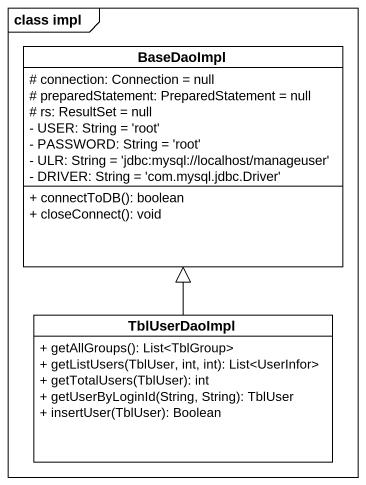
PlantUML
@startuml
mainframe class impl
hide circle
hide empty members
skinparam classAttributeIconSize 0
class BaseDaoImpl {
  # connection: Connection = null
  # preparedStatement: PreparedStatement = null
  # rs: ResultSet = null
  - USER: String = 'root'
  - PASSWORD: String = 'root'
  - ULR: String = 'jdbc:mysql://localhost/manageuser'
  - DRIVER: String = 'com.mysql.jdbc.Driver'
  + connectToDB(): boolean
  + closeConnect(): void
}
class TblUserDaoImpl {
  + getAllGroups(): List<TblGroup>
  + getListUsers(TblUser, int, int): List<UserInfor>
  + getTotalUsers(TblUser): int
  + getUserByLoginId(String, String): TblUser
  + insertUser(TblUser): Boolean
}
TblUserDaoImpl -up-|> BaseDaoImpl
@enduml
